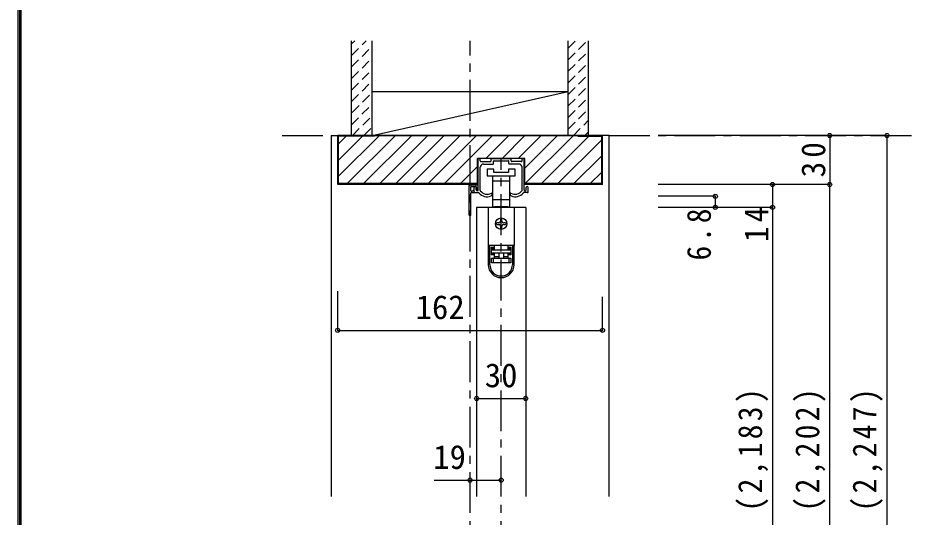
# Model space of a CAD drawing. Units: millimetres, scale not verified. Extents: x -973 to 977, y -718 to 696.
# Drawn here: x -973 to -423, y -259 to 46 of the extents above; entities that cross this region are included whole.
import ezdxf
from ezdxf.enums import TextEntityAlignment as Align

# ---------------------------------------------------------------- set-up
doc = ezdxf.new("R2010")
doc.units = ezdxf.units.MM
doc.header["$LTSCALE"] = 5
doc.header["$PDMODE"] = 32
doc.header["$PDSIZE"] = 2.5
doc.linetypes.add('CHAIN1', pattern=[8, 5, -1, 1, -1])
doc.linetypes.add('DASHED1', pattern=[1.8, 1.2, -0.6])
for name, color, linetype in [('0-1_通り芯', 4, 'CHAIN1'), ('0-2_柱', 3, 'Continuous'), ('0-3_仕上げ', 2, 'Continuous'), ('0-4_枠', 3, 'Continuous'), ('0-6_扉', 6, 'Continuous'), ('0-7_金物', 7, 'Continuous'), ('0-B_寸法', 7, 'Continuous'), ('0-C_ハッチ', 4, 'DASHED1'), ('F-1_枠', 6, 'Continuous')]:
    doc.layers.add(name, color=color, linetype=linetype)
doc.styles.add('ＭＳ ゴシック', font='')
doc.styles.get('ＭＳ ゴシック').set_extended_font_data('MS Gothic')

msp = doc.modelspace()

# ---------------------------------------------------------------- linework, layer by layer
at = {"layer": '0-1_通り芯'}
for p, q in [((-696.786, -536.5), (-696.786, 32.5)), ((-811.786, -25.5), (-422.786, -25.5)), ((-677.786, -526.5), (-677.786, -39.5))]:
    msp.add_line(p, q, dxfattribs=at)
at = {"layer": '0-2_柱', "color": 7}
msp.add_line((-756.786, -25.5), (-636.786, 1.5), dxfattribs=at)
at = {"layer": '0-2_柱'}
for p, q in [((-756.786, 1.5), (-636.786, 1.5)), ((-756.786, -25.5), (-636.786, -25.5))]:
    msp.add_line(p, q, dxfattribs=at)
at = {"layer": '0-3_仕上げ'}
for p, q in [((-769.286, -25.5), (-769.286, 32.5)), ((-756.786, -25.5), (-756.786, 32.5)), ((-636.786, -25.5), (-636.786, 32.5)), ((-624.286, -25.5), (-624.286, 32.5))]:
    msp.add_line(p, q, dxfattribs=at)
at = {"layer": '0-4_枠', "color": 4}
for p, q in [((-781.786, -25.5), (-777.786, -25.5)), ((-781.786, -25.5), (-781.786, -246.5)), ((-611.786, -25.5), (-615.786, -25.5)), ((-611.786, -246.5), (-611.786, -25.5))]:
    msp.add_line(p, q, dxfattribs=at)
at = {"layer": '0-4_枠'}
for p, q in [((-777.786, -55.5), (-777.786, -25.5)), ((-615.786, -25.5), (-777.786, -25.5)), ((-777.286, -55), (-777.286, -26)), ((-630.786, -26), (-630.786, -25.5)), ((-630.786, -26), (-616.286, -26)), ((-616.286, -55), (-616.286, -26)), ((-615.786, -55.5), (-615.786, -25.5)), ((-692.186, -55.5), (-692.186, -39.5)), ((-663.386, -39.5), (-692.186, -39.5)), ((-663.386, -55.5), (-663.386, -39.5)), ((-692.186, -55), (-777.286, -55)), ((-616.286, -55), (-663.386, -55)), ((-692.186, -55.5), (-777.786, -55.5)), ((-615.786, -55.5), (-663.386, -55.5))]:
    msp.add_line(p, q, dxfattribs=at)
msp.add_lwpolyline([(-755.286, -25.5), (-755.286, -26), (-777.286, -26)], dxfattribs=at)
at = {"layer": '0-6_扉'}
for p, q in [((-662.786, -69.5), (-692.786, -69.5)), ((-692.786, -69.5), (-692.786, -246.5)), ((-662.786, -69.5), (-662.786, -246.5))]:
    msp.add_line(p, q, dxfattribs=at)
at = {"layer": '0-7_金物'}
for p, q in [((-691.786, -58.8), (-691.786, -40)), ((-691.286, -39.5), (-691.086, -39.5)), ((-690.586, -41), (-690.586, -40)), ((-690.086, -41.5), (-684.436, -41.5)), ((-688.586, -43), (-682.736, -43)), ((-683.936, -41), (-683.936, -40)), ((-683.436, -39.5), (-672.136, -39.5)), ((-682.436, -42.7), (-682.436, -41.3)), ((-682.136, -41), (-678.086, -41)), ((-677.486, -41), (-673.436, -41)), ((-673.136, -42.7), (-673.136, -41.3)), ((-666.986, -43), (-672.836, -43)), ((-671.636, -41), (-671.636, -40)), ((-665.486, -41.5), (-671.136, -41.5)), ((-664.986, -41), (-664.986, -40)), ((-664.286, -39.5), (-664.486, -39.5)), ((-663.786, -58.8), (-663.786, -40)), ((-690.586, -59.123), (-690.586, -45)), ((-686.286, -46.2), (-686.286, -50.2)), ((-682.286, -46.2), (-686.286, -46.2)), ((-682.286, -48.2), (-682.286, -46.2)), ((-673.286, -48.2), (-682.286, -48.2)), ((-673.286, -46.2), (-673.286, -48.2)), ((-669.286, -46.2), (-673.286, -46.2)), ((-669.286, -50.2), (-669.286, -46.2)), ((-664.986, -59.123), (-664.986, -45)), ((-686.286, -50.2), (-677.786, -50.2)), ((-683.036, -50.2), (-683.036, -53.2)), ((-683.036, -53.2), (-683.036, -64.8)), ((-683.036, -53.2), (-677.786, -53.2)), ((-677.786, -50.2), (-669.286, -50.2)), ((-677.786, -53.2), (-672.536, -53.2)), ((-672.536, -53.2), (-672.536, -50.2)), ((-672.536, -64.8), (-672.536, -53.2)), ((-697.386, -74.2), (-697.386, -56.2)), ((-696.886, -55.7), (-692.286, -55.7)), ((-696.386, -59.2), (-696.386, -57.2)), ((-696.086, -59.5), (-695.286, -59.5)), ((-696.086, -60.5), (-694.586, -60.5)), ((-695.886, -56.7), (-693.286, -56.7)), ((-694.286, -60.2), (-694.286, -57.3)), ((-693.786, -60.5), (-691.487, -60.5)), ((-693.086, -58.8), (-693.086, -57.7)), ((-692.786, -57.2), (-692.786, -58.3)), ((-692.286, -59.3), (-692.586, -59.3)), ((-661.786, -60.5), (-664.085, -60.5)), ((-663.286, -59.3), (-662.986, -59.3)), ((-662.486, -58.8), (-662.486, -57.7)), ((-661.286, -60), (-661.286, -57.3)), ((-696.386, -74.2), (-696.386, -60.8)), ((-683.286, -61.583), (-683.286, -61)), ((-683.036, -64.8), (-683.036, -69.2)), ((-677.786, -64.8), (-683.036, -64.8)), ((-672.536, -64.8), (-677.786, -64.8)), ((-672.536, -69.2), (-672.536, -64.8)), ((-672.286, -61.583), (-672.286, -61)), ((-685.686, -69.5), (-685.686, -92.8)), ((-669.886, -69.5), (-685.686, -69.5)), ((-683.036, -69.2), (-681.786, -69.2)), ((-673.786, -69.5), (-673.786, -69.2)), ((-673.786, -69.2), (-672.536, -69.2)), ((-669.886, -69.5), (-669.886, -92.8)), ((-678.286, -77), (-678.286, -78)), ((-677.286, -78), (-677.286, -77)), ((-679.286, -79), (-680.286, -79)), ((-680.286, -80), (-679.286, -80)), ((-678.286, -81), (-678.286, -82)), ((-677.286, -82), (-677.286, -81)), ((-675.286, -79), (-676.286, -79)), ((-676.286, -80), (-675.286, -80)), ((-685.686, -92.8), (-685.686, -92.9)), ((-669.886, -92.8), (-685.686, -92.8)), ((-685.686, -92.9), (-685.686, -104.6)), ((-684.686, -92.9), (-685.686, -92.9)), ((-684.686, -104.6), (-684.686, -92.9)), ((-681.986, -92.9), (-684.686, -92.9)), ((-682.686, -92.9), (-682.686, -92.8)), ((-681.986, -92.9), (-681.986, -93.9)), ((-681.786, -95), (-681.786, -92.8)), ((-673.786, -92.8), (-673.786, -95)), ((-673.586, -93.9), (-673.586, -92.9)), ((-670.886, -92.9), (-673.586, -92.9)), ((-672.886, -92.8), (-672.886, -92.9)), ((-669.886, -92.8), (-669.886, -92.9)), ((-669.886, -104.6), (-669.886, -92.9)), ((-683.886, -93.9), (-681.986, -93.9)), ((-683.886, -93.9), (-683.886, -98.6)), ((-681.986, -94.9), (-683.886, -94.9)), ((-681.986, -98.6), (-683.886, -98.6)), ((-681.786, -95), (-683.686, -95)), ((-683.686, -95), (-683.686, -95.5)), ((-681.986, -93.9), (-681.986, -94.9)), ((-681.986, -98.6), (-681.986, -100.5)), ((-681.786, -99.5), (-681.786, -97.5)), ((-679.286, -97.5), (-679.286, -100.5)), ((-676.286, -97.5), (-676.286, -100.5)), ((-671.886, -95), (-673.786, -95)), ((-673.786, -97.5), (-673.786, -99.5)), ((-673.586, -93.9), (-671.686, -93.9)), ((-673.586, -97.6), (-671.686, -97.6)), ((-673.586, -98.6), (-673.586, -97.6)), ((-673.586, -100.5), (-673.586, -98.6)), ((-671.686, -98.6), (-673.586, -98.6)), ((-671.886, -95.5), (-671.886, -95)), ((-671.686, -98.6), (-671.686, -93.9)), ((-683.686, -103.5), (-683.686, -100.5)), ((-683.686, -100.5), (-682.686, -100.5)), ((-682.686, -103.5), (-683.686, -103.5)), ((-682.686, -100.5), (-682.686, -103.5)), ((-682.686, -100.5), (-672.886, -100.5)), ((-672.886, -103.5), (-682.686, -103.5)), ((-681.786, -99.5), (-679.286, -99.5)), ((-681.786, -100.5), (-681.786, -99.5)), ((-672.886, -103.5), (-672.886, -100.5)), ((-672.886, -100.5), (-671.886, -100.5)), ((-671.886, -103.5), (-672.886, -103.5)), ((-671.886, -100.5), (-671.886, -103.5))]:
    msp.add_line(p, q, dxfattribs=at)
for points in [[(-677.486, -41), (-677.786, -40.7), (-678.086, -41)], [(-673.786, -69.2), (-681.786, -69.2), (-681.786, -69.5)], [(-669.886, -92.9), (-670.886, -92.9), (-670.886, -104.6)], [(-683.886, -97.6), (-681.986, -97.6), (-681.986, -98.6)], [(-671.686, -94.9), (-673.586, -94.9), (-673.586, -93.9)], [(-676.286, -99.5), (-673.786, -99.5), (-673.786, -100.5)]]:
    msp.add_lwpolyline(points, dxfattribs=at)
msp.add_lwpolyline([(-671.886, -97.5), (-683.686, -97.5), (-683.686, -95.5), (-671.886, -95.5)], close=True, dxfattribs=at)
msp.add_circle((-677.786, -79.5), 3.5, dxfattribs=at)
for centre, radius, start, end in [((-691.286, -40), 0.5, 90, 180), ((-691.086, -40), 0.5, 0, 90), ((-690.086, -41), 0.5, 180, 270), ((-688.586, -45), 2, 90, 180), ((-684.436, -41), 0.5, 270, 0), ((-683.436, -40), 0.5, 90, 180), ((-682.736, -42.7), 0.3, 270, 0), ((-682.136, -41.3), 0.3, 90, 180), ((-673.436, -41.3), 0.3, 0, 90), ((-672.836, -42.7), 0.3, 180, 270), ((-672.136, -40), 0.5, 0, 90), ((-671.136, -41), 0.5, 180, 270), ((-666.986, -45), 2, 0, 90), ((-665.486, -41), 0.5, 270, 0), ((-664.486, -40), 0.5, 90, 180), ((-664.286, -40), 0.5, 0, 90), ((-696.886, -56.2), 0.5, 90, 180), ((-695.886, -57.2), 0.5, 90, 180), ((-696.086, -59.2), 0.3, 180, 270), ((-696.086, -60.8), 0.3, 90, 180), ((-694.786, -59.5), 0.5, 0, 180), ((-694.586, -60.2), 0.3, 270, 0), ((-693.686, -57.3), 0.6, 0, 180), ((-693.786, -60), 0.5, 180, 270.00019), ((-693.286, -57.2), 0.5, 0, 90), ((-693.086, -57.5), 0.2, 270, 90), ((-692.586, -58.8), 0.5, 180, 270), ((-692.786, -58.5), 0.2, 90, 270), ((-692.286, -58.7), 0.5, 180, 0), ((-692.286, -56.2), 0.5, 0, 90), ((-692.286, -58.8), 0.5, 270, 0), ((-689.786, -59.448), 2, 211.73927, 220.92587), ((-690.286, -59.123), 0.3, 180, 213.92311), ((-686.386, -56.5), 5, 213.92311, 301.89079), ((-669.186, -56.5), 5, 238.10921, 326.07689), ((-665.286, -59.123), 0.3, 326.07689, 0), ((-665.786, -59.448), 2, 319.07413, 328.26073), ((-663.286, -58.8), 0.5, 180, 270), ((-662.986, -58.8), 0.5, 270, 0), ((-662.486, -57.5), 0.2, 90, 270), ((-661.886, -57.3), 0.6, 0, 180), ((-661.786, -60), 0.5, 269.99981, 0), ((-686.386, -56.5), 6.5, 220.92587, 292.44644), ((-684.286, -61.583), 1, 292.44644, 0), ((-683.586, -61), 0.3, 0, 121.89079), ((-671.986, -61), 0.3, 58.10921, 180), ((-671.286, -61.583), 1, 180, 247.55356), ((-669.186, -56.5), 6.5, 247.55356, 319.07413), ((-696.886, -74.2), 0.5, 180, 0), ((-677.786, -77), 0.5, 90, 180), ((-677.786, -77), 0.5, 0, 90), ((-680.286, -79.5), 0.5, 90, 180), ((-680.286, -79.5), 0.5, 180, 270), ((-679.286, -78), 1, 270, 0), ((-679.286, -81), 1, 0, 90), ((-677.786, -82), 0.5, 180, 270), ((-677.786, -82), 0.5, 270, 0), ((-676.286, -78), 1, 180, 270), ((-676.286, -81), 1, 90, 180), ((-675.286, -79.5), 0.5, 0, 90), ((-675.286, -79.5), 0.5, 270, 0), ((-677.786, -104.6), 7.9, 180, 0), ((-677.786, -104.6), 6.9, 180, 0)]:
    msp.add_arc(centre, radius, start, end, dxfattribs=at)
at = {"layer": '0-B_寸法', "color": 4}
for p, q in [((-441.786, -25.5), (-581.786, -25.5)), ((-476.786, -25.5), (-476.786, -55.5)), ((-441.786, -25.5), (-441.786, -514.5)), ((-476.786, -55.5), (-581.786, -55.5)), ((-511.786, -55.5), (-511.786, -69.5)), ((-476.786, -526.167), (-476.786, -55.5)), ((-546.786, -62.7), (-581.786, -62.7)), ((-546.786, -62.7), (-546.786, -69.5)), ((-511.786, -69.5), (-581.786, -69.5)), ((-511.786, -69.5), (-511.786, -506.5)), ((-777.786, -144.804), (-777.786, -120.746)), ((-615.786, -144.804), (-615.786, -124.246)), ((-777.786, -144.804), (-615.786, -144.804)), ((-692.786, -186.5), (-662.786, -186.5)), ((-718.786, -236.5), (-677.786, -236.5))]:
    msp.add_line(p, q, dxfattribs=at)
at = {"layer": '0-B_寸法'}
for p in [(-476.786, -25.5), (-441.786, -25.5), (-511.786, -55.5), (-476.786, -55.5), (-546.786, -62.7), (-546.786, -69.5), (-511.786, -69.5), (-777.786, -144.804), (-615.786, -144.804), (-692.786, -186.5), (-662.786, -186.5), (-696.786, -236.5), (-677.786, -236.5)]:
    msp.add_point(p, dxfattribs=at)
at = {"layer": '0-C_ハッチ'}
for p, q in [((-769.258, 23.534), (-760.291, 32.5)), ((-769.258, 30.605), (-767.362, 32.5)), ((-769.258, 16.463), (-756.758, 28.963)), ((-636.786, 20.826), (-625.111, 32.5)), ((-636.786, 27.897), (-632.182, 32.5)), ((-636.786, 13.754), (-624.286, 26.254)), ((-769.258, 9.392), (-756.758, 21.892)), ((-636.786, 6.683), (-624.286, 19.183)), ((-769.258, 2.321), (-756.758, 14.821)), ((-636.786, -0.388), (-624.286, 12.112)), ((-769.258, -4.751), (-756.758, 7.749)), ((-768.936, -11.5), (-756.758, 0.678)), ((-636.786, -7.459), (-624.286, 5.041)), ((-636.786, -14.53), (-624.286, -2.03)), ((-769.286, -18.921), (-756.758, -6.393)), ((-636.786, -21.601), (-624.286, -9.101)), ((-768.794, -25.5), (-756.758, -13.464)), ((-633.614, -25.5), (-624.286, -16.172)), ((-761.723, -25.5), (-756.758, -20.535)), ((-626.543, -25.5), (-624.286, -23.243))]:
    msp.add_line(p, q, dxfattribs=at)
at = {"layer": '0-C_ハッチ', "linetype": 'Continuous'}
for p, q in [((-777.286, -50.486), (-752.3, -25.5)), ((-777.286, -40.587), (-762.699, -26)), ((-777.286, -30.687), (-772.599, -26)), ((-771.9, -55), (-742.4, -25.5)), ((-762.001, -55), (-732.501, -25.5)), ((-752.101, -55), (-722.601, -25.5)), ((-712.702, -25.5), (-742.202, -55)), ((-702.802, -25.5), (-732.302, -55)), ((-722.403, -55), (-692.903, -25.5)), ((-712.503, -55), (-683.003, -25.5)), ((-687.104, -39.5), (-673.104, -25.5)), ((-677.204, -39.5), (-663.204, -25.5)), ((-667.305, -39.5), (-653.305, -25.5)), ((-663.386, -45.48), (-643.405, -25.5)), ((-663.006, -55), (-633.506, -25.5)), ((-653.106, -55), (-624.106, -26)), ((-643.207, -55), (-616.286, -28.079)), ((-633.307, -55), (-616.286, -37.978)), ((-702.604, -55), (-692.186, -44.582)), ((-623.408, -55), (-616.286, -47.878)), ((-692.704, -55), (-692.186, -54.481))]:
    msp.add_line(p, q, dxfattribs=at)
at = {"layer": 'F-1_枠'}
for p, q in [((-973.347, 695.833), (-973.347, -700.833)), ((-972.514, 695.833), (-972.514, -700.833)), ((-971.68, 695.833), (-971.68, -700.833))]:
    msp.add_line(p, q, dxfattribs=at)

# ---------------------------------------------------------------- texts
at = {"layer": '0-B_寸法', "style": 'ＭＳ ゴシック'}
for s, p in [('162', (-730.057, -142.304)), ('30', (-687.786, -184)), ('19', (-719.286, -234))]:
    msp.add_text(s, height=14.66, dxfattribs=at).set_placement(p, align=Align.BOTTOM_LEFT)
at = {"layer": '0-B_寸法', "char_height": 14.66, "attachment_point": 7, "rotation": 90, "style": 'ＭＳ ゴシック'}
for s, insert in [('\\T1.27;\\W0.95;30', (-479.286, -51.125)), ('\\T1.27;\\W0.9;6.8', (-549.286, -102)), ('\\T1.27;\\W0.95;14', (-514.286, -90.75)), ('\\T1.23;\\W0.9;ＤＨ＝1,983\\~(2,183)', (-514.286, -388.25)), ('\\T1.23;\\W0.9;枠内＝2,002\\~(2,202)', (-479.286, -388.25)), ('\\T1.23;\\W0.9;枠外＝2,047\\~(2,247)', (-444.286, -388.25))]:
    msp.add_mtext(s, dxfattribs=dict(at, insert=insert))

doc.saveas('drawing.dxf')
